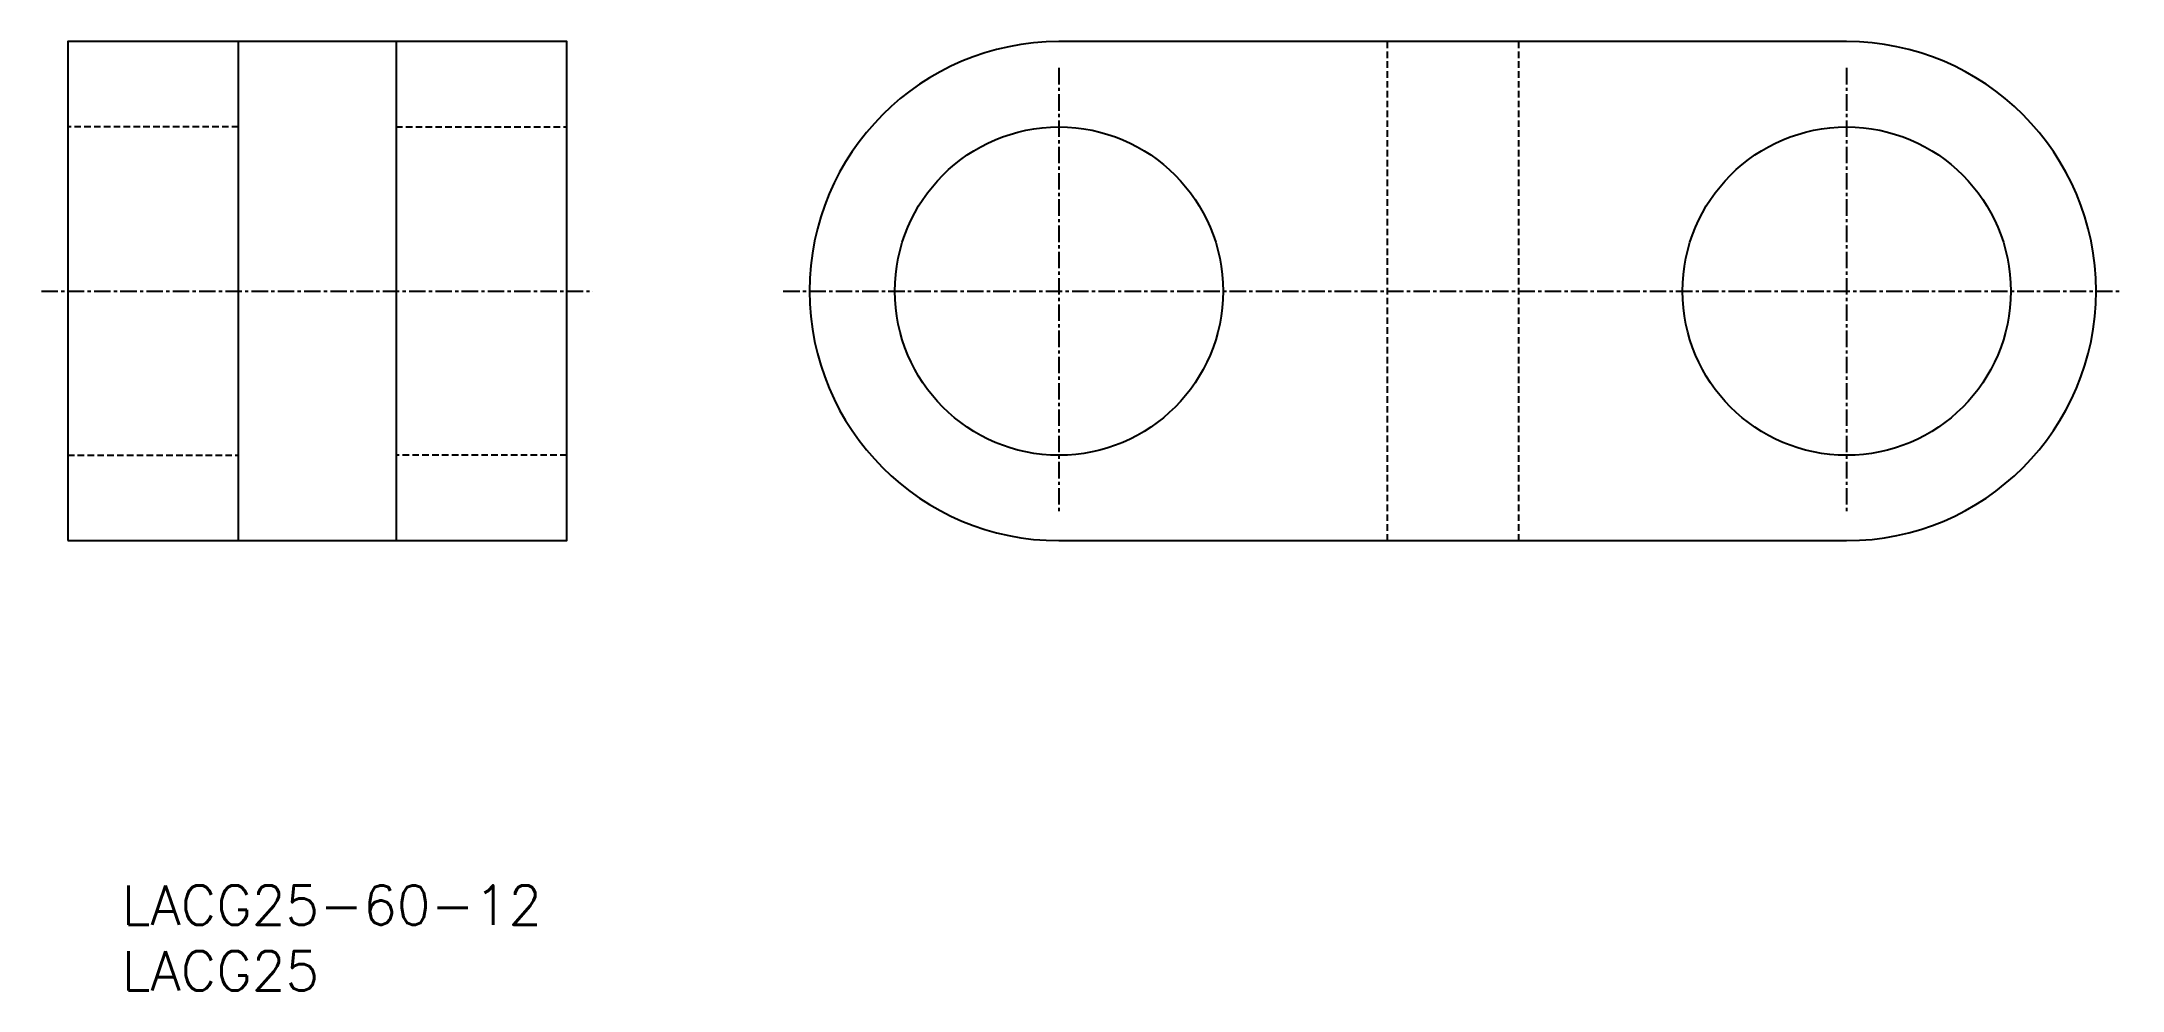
# Model space of a CAD drawing. Extents: x 59 to 217, y 49 to 121.
import ezdxf
from ezdxf.enums import TextEntityAlignment as Align

# ---------------------------------------------------------------- set-up
doc = ezdxf.new("R2010")
doc.units = 0
doc.linetypes.add('CENTER', pattern=[2, 1.25, -0.25, 0.25, -0.25])
doc.linetypes.add('DASHED', pattern=[0.75, 0.5, -0.25])
doc.layers.get('0').update_dxf_attribs({"linetype": 'CONTINUOUS'})
doc.layers.add('CENTER', color=1, linetype='CENTER')
doc.styles.get("Standard").update_dxf_attribs({"font": 'txt.shx', "bigfont": 'extfont.shx'})

msp = doc.modelspace()

# ---------------------------------------------------------------- linework, layer by layer
at = {"color": 7, "linetype": 'CONTINUOUS'}
for p, q in [((73.93, 83.15), (73.93, 121.15)), ((85.93, 121.15), (85.93, 83.15))]:
    msp.add_line(p, q, dxfattribs=at)
at = {"color": 3, "linetype": 'DASHED'}
for p, q in [((161.43, 121.15), (161.43, 83.15)), ((171.43, 121.15), (171.43, 83.15)), ((73.93, 114.65), (60.93, 114.65)), ((85.93, 114.65), (98.93, 114.65)), ((60.93, 89.65), (73.93, 89.65)), ((98.93, 89.65), (85.93, 89.65))]:
    msp.add_line(p, q, dxfattribs=at)
at = {"color": 7, "linetype": 'CONTINUOUS'}
msp.add_lwpolyline([(60.93, 83.15), (98.93, 83.15), (98.93, 121.15), (60.93, 121.15)], close=True, dxfattribs=at)
for points in [[(196.43, 121.15), (136.43, 121.15)], [(136.43, 83.15), (196.43, 83.15)]]:
    msp.add_lwpolyline(points, dxfattribs=at)
for centre in [(136.43, 102.15), (196.43, 102.15)]:
    msp.add_circle(centre, 12.5, dxfattribs=at)
for centre, start, end in [((136.43, 102.15), 90, 270), ((196.43, 102.15), 270, 90)]:
    msp.add_arc(centre, 19, start, end, dxfattribs=at)
at = {"layer": 'CENTER', "color": 1, "linetype": 'CENTER'}
for p, q in [((136.43, 119.14), (136.43, 85.16)), ((196.43, 119.14), (196.43, 85.16)), ((58.93, 102.15), (100.93, 102.15)), ((115.43, 102.15), (217.43, 102.15))]:
    msp.add_line(p, q, dxfattribs=at)

# ---------------------------------------------------------------- texts
at = {"color": 7, "linetype": 'CONTINUOUS'}
for s, p in [('LACG25-60-12', (65.04, 55.4)), ('LACG25', (65.04, 50.4))]:
    msp.add_text(s, height=3, dxfattribs=at).set_placement(p, align=Align.MIDDLE_LEFT)

doc.saveas('drawing.dxf')
